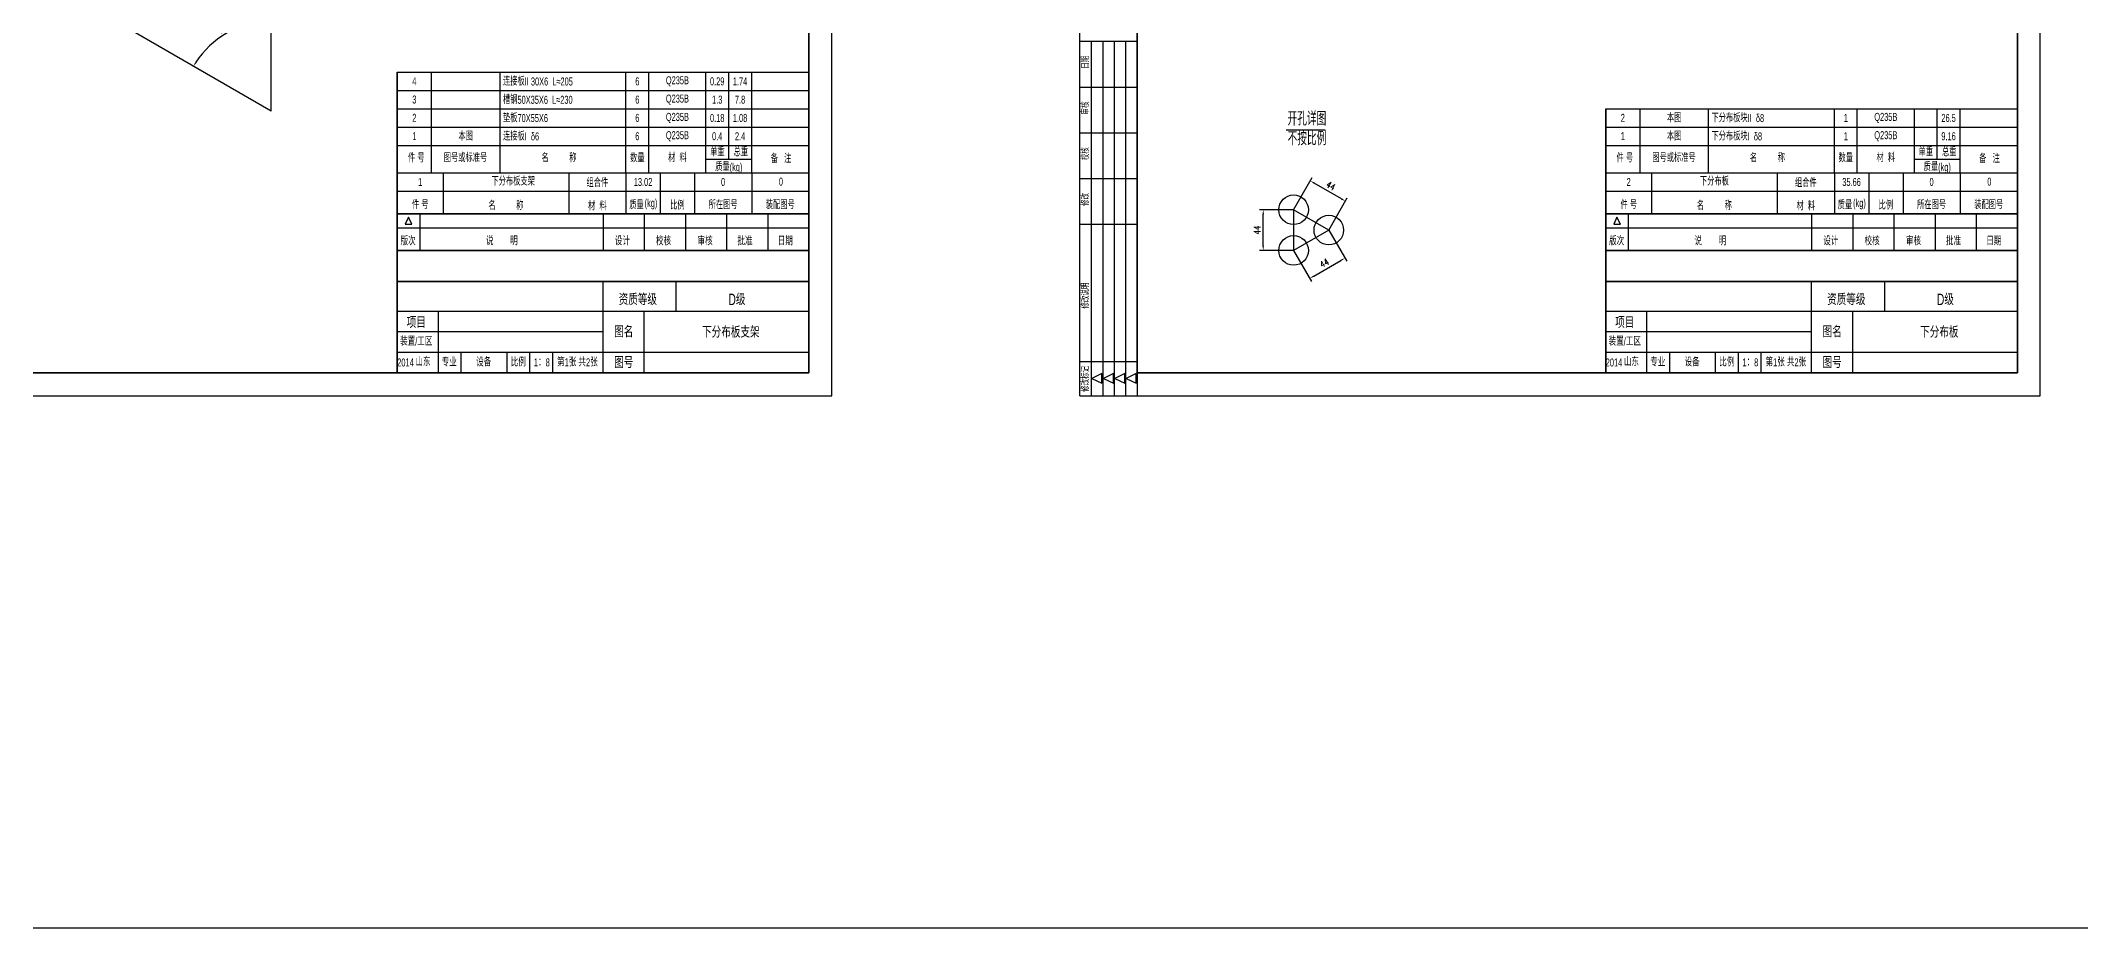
# Model space of a CAD drawing. Header units: millimetres. Extents: x 174648 to 205929, y -160248 to -145891.
# Drawn here: x 180088 to 184503, y -151223 to -149303 of the extents above; entities that cross this region are included whole.
import ezdxf
from ezdxf.enums import TextEntityAlignment as Align

# ---------------------------------------------------------------- set-up
doc = ezdxf.new("R2010")
doc.units = ezdxf.units.MM
doc.layers.add('1', color=1, linetype='Continuous')
doc.layers.add('图层1', color=4, linetype='Continuous', lineweight=35)
doc.styles.add('TH_GBDIM', font='romans.shx', dxfattribs={"width": 0.8, "bigfont": 'gbcbig.shx'})
doc.styles.add('样式 3.5', font='roms.shx', dxfattribs={"width": 0.7, "height": 3.5, "bigfont": 'hztxt.shx'})
doc.styles.add('样式 5', font='roms.shx', dxfattribs={"width": 0.67, "height": 5, "bigfont": 'hztxt.shx'})
doc.dimstyles.new('TH_GBDIM', dxfattribs={"dimtxt": 3.5, "dimasz": 2.5, "dimexe": 2, "dimexo": 0, "dimgap": 1.5, "dimtad": 1, "dimdec": 1, "dimzin": 0, "dimdsep": 46, "dimtxsty": 'TH_GBDIM', "dimcen": 2.5, "dimclrd": 130, "dimclre": 130, "dimclrt": 3, "dimadec": 0, "dimazin": 0, "dimtfac": 0.714286, "dimtdec": 1, "dimtmove": 0, "dimatfit": 3, "dimfxl": 0, "dimtzin": 0, "dimlwd": -1, "dimlwe": -1, "dimarcsym": 0})

# ---------------------------------------------------------------- blocks, each defined once
blk = doc.blocks.new('*D254')
at = {"color": 130, "transparency": 16777216}
blk.add_line((182800.6, -149668.4), (182840.7, -149598.9), dxfattribs=at)
at = {"color": 130, "linetype": 'Continuous', "transparency": 16777216}
for p, q in [((182904.3, -149644.8), (182845.4, -149610.8)), ((182876.8, -149712.4), (182916.9, -149642.9))]:
    blk.add_line(p, q, dxfattribs=at)
at = {"color": 130, "transparency": 16777216}
for points in [[(182846.2, -149609.4), (182844.5, -149612.3), (182836.7, -149605.8)], [(182905.1, -149643.4), (182903.4, -149646.3), (182912.9, -149649.8)]]:
    blk.add_solid(points, dxfattribs=at)
at = {"layer": 'Defpoints', "color": 0, "transparency": 16777216}
for p in [(182836.7, -149605.8), (182800.6, -149668.4), (182876.8, -149712.4)]:
    blk.add_point(p, dxfattribs=at)
at = {"color": 3, "transparency": 16777216, "insert": (182881.3, -149616.6), "char_height": 14, "attachment_point": 5, "rotation": 330, "style": 'TH_GBDIM', "bg_fill": 3, "box_fill_scale": 1.1, "bg_fill_color": 256, "bg_fill_true_color": 13158600, "bg_fill_transparency": 0}
blk.add_mtext('{44}{}{}', dxfattribs=at)
blk = doc.blocks.new('*D260')
at = {"color": 130, "transparency": 16777216}
blk.add_line((182800.6, -149668.4), (182726.8, -149668.4), dxfattribs=at)
at = {"color": 130, "linetype": 'Continuous', "transparency": 16777216}
for p, q in [((182734.8, -149746.4), (182734.8, -149678.4)), ((182800.6, -149756.4), (182726.8, -149756.4))]:
    blk.add_line(p, q, dxfattribs=at)
at = {"color": 130, "transparency": 16777216}
for points in [[(182733.1, -149678.4), (182736.5, -149678.4), (182734.8, -149668.4)], [(182733.1, -149746.4), (182736.5, -149746.4), (182734.8, -149756.4)]]:
    blk.add_solid(points, dxfattribs=at)
at = {"layer": 'Defpoints', "color": 0, "transparency": 16777216}
for p in [(182734.8, -149668.4), (182800.6, -149668.4), (182800.6, -149756.4)]:
    blk.add_point(p, dxfattribs=at)
at = {"color": 3, "transparency": 16777216, "insert": (182721.8, -149712.4), "char_height": 14, "attachment_point": 5, "rotation": 90, "style": 'TH_GBDIM', "bg_fill": 3, "box_fill_scale": 1.1, "bg_fill_color": 256, "bg_fill_true_color": 13158600, "bg_fill_transparency": 0}
blk.add_mtext('{44}{}{}', dxfattribs=at)
blk = doc.blocks.new('*D261')
at = {"color": 130, "transparency": 16777216}
blk.add_line((182876.8, -149712.4), (182915.8, -149779.9), dxfattribs=at)
at = {"color": 130, "linetype": 'Continuous', "transparency": 16777216}
for p, q in [((182800.6, -149756.4), (182839.5, -149823.9)), ((182844.2, -149812), (182903.1, -149778))]:
    blk.add_line(p, q, dxfattribs=at)
at = {"color": 130, "transparency": 16777216}
for points in [[(182902.3, -149776.6), (182903.9, -149779.5), (182911.8, -149773)], [(182843.4, -149810.6), (182845, -149813.5), (182835.5, -149817)]]:
    blk.add_solid(points, dxfattribs=at)
at = {"layer": 'Defpoints', "color": 0, "transparency": 16777216}
for p in [(182876.8, -149712.4), (182800.6, -149756.4), (182911.8, -149773)]:
    blk.add_point(p, dxfattribs=at)
at = {"color": 3, "transparency": 16777216, "insert": (182867.1, -149783.8), "char_height": 14, "attachment_point": 5, "rotation": 30, "style": 'TH_GBDIM', "bg_fill": 3, "box_fill_scale": 1.1, "bg_fill_color": 256, "bg_fill_true_color": 13158600, "bg_fill_transparency": 0}
blk.add_mtext('{44}{}{}', dxfattribs=at)
blk = doc.blocks.new('*D280')
at = {"color": 130, "linetype": 'Continuous', "transparency": 16777216}
blk.add_line((180363.5, -149174.5), (180325.1, -149126.5), dxfattribs=at)
at = {"layer": 'Defpoints', "color": 0, "transparency": 16777216}
blk.add_point((180587.1, -149454.7), dxfattribs=at)
at = {"color": 3, "transparency": 16777216, "insert": (180357.6, -149146.3), "char_height": 14, "attachment_point": 5, "rotation": 308.6007, "style": 'TH_GBDIM', "bg_fill": 3, "box_fill_scale": 1.1, "bg_fill_color": 256, "bg_fill_true_color": 13158600, "bg_fill_transparency": 0}
blk.add_mtext('R430', dxfattribs=at)
at = {"color": 130, "transparency": 16777216}
blk.add_solid([(180326.4, -149125.5), (180323.8, -149127.5), (180318.9, -149118.7)], dxfattribs=at)
at = {"layer": 'Defpoints', "color": 0, "transparency": 16777216}
blk.add_point((180318.9, -149118.7), dxfattribs=at)
blk = doc.blocks.new('*D281')
at = {"color": 130, "linetype": 'Continuous', "transparency": 16777216}
blk.add_arc((180587.1, -149454.7), 194, 92.9538, 147.0462, dxfattribs=at)
at = {"color": 130, "transparency": 16777216}
for points in [[(180577.1, -149259.3), (180577.2, -149262.7), (180587.1, -149260.7)], [(180425.8, -149350.1), (180422.9, -149348.3), (180419.1, -149357.7)]]:
    blk.add_solid(points, dxfattribs=at)
at = {"layer": 'Defpoints', "color": 0, "transparency": 16777216}
for p in [(180587.1, -149004.7), (180205, -149234.1), (180587.1, -149454.7), (180587.1, -149454.7)]:
    blk.add_point(p, dxfattribs=at)
at = {"color": 3, "transparency": 16777216, "insert": (180483.6, -149275.5), "char_height": 14, "attachment_point": 5, "rotation": 30, "style": 'TH_GBDIM', "bg_fill": 3, "box_fill_scale": 1.1, "bg_fill_color": 256, "bg_fill_true_color": 13158600, "bg_fill_transparency": 0}
blk.add_mtext('60°', dxfattribs=at)
at = {"layer": 'Defpoints', "color": 0, "transparency": 16777216}
blk.add_point((180520.8, -149272.4), dxfattribs=at)

msp = doc.modelspace()

# ---------------------------------------------------------------- linework, layer by layer
at = {"color": 7, "linetype": 'Continuous'}
for p, q in [((181800.7, -150071.1), (181800.7, -147130.8)), ((182337.9, -150071.1), (182337.9, -147130.8)), ((184416.9, -150071.1), (184416.9, -147130.8)), ((182337.9, -149303.8), (182461.6, -149303.8)), ((182362.6, -149303.8), (182362.6, -150071.1)), ((182387.4, -149303.8), (182387.4, -150071.1)), ((182412.1, -149303.8), (182412.1, -150071.1)), ((182436.9, -149303.8), (182436.9, -150071.1)), ((182337.9, -149402.8), (182461.6, -149402.8)), ((182337.9, -149501.8), (182461.6, -149501.8)), ((182337.9, -149600.8), (182461.6, -149600.8)), ((182337.9, -149699.8), (182461.6, -149699.8)), ((182337.9, -149996.8), (182461.6, -149996.8)), ((179721.7, -150071.1), (181800.7, -150071.1)), ((182337.9, -150071.1), (184416.9, -150071.1))]:
    msp.add_line(p, q, dxfattribs=at)
at = {"color": 1, "ltscale": 1.5}
for q in [(180587.1, -149004.7), (180205, -149234.1)]:
    msp.add_line((180587.1, -149454.7), q, dxfattribs=at)
for p, q in [((180860.2, -149370.6), (181751.2, -149370.6)), ((180934.4, -149588.4), (180934.4, -149370.6)), ((181082.9, -149588.4), (181082.9, -149370.6)), ((181355.2, -149588.4), (181355.2, -149370.6)), ((181404.7, -149588.4), (181404.7, -149370.6)), ((181528.4, -149588.4), (181528.4, -149370.6)), ((181577.9, -149558.7), (181577.9, -149370.6)), ((181627.4, -149588.4), (181627.4, -149370.6)), ((180860.2, -149410.2), (181751.2, -149410.2)), ((180860.2, -149449.8), (181751.2, -149449.8)), ((180860.2, -149489.4), (181751.2, -149489.4)), ((183476.4, -149449.8), (184367.4, -149449.8)), ((183476.4, -149489.4), (184367.4, -149489.4)), ((183550.6, -149588.4), (183550.6, -149449.8)), ((183699.1, -149588.4), (183699.1, -149449.8)), ((183971.4, -149588.4), (183971.4, -149449.8)), ((184020.9, -149588.4), (184020.9, -149449.8)), ((184144.6, -149588.4), (184144.6, -149449.8)), ((184194.1, -149558.7), (184194.1, -149449.8)), ((184243.6, -149588.4), (184243.6, -149449.8)), ((180860.2, -149529), (181751.2, -149529)), ((182784.8, -149495.6), (182869.1, -149495.6)), ((183476.4, -149529), (184367.4, -149529)), ((181528.4, -149558.7), (181627.4, -149558.7)), ((184144.6, -149558.7), (184243.6, -149558.7)), ((180860.2, -149588.4), (181751.2, -149588.4)), ((183476.4, -149588.4), (184367.4, -149588.4)), ((180860.2, -149677.5), (181751.2, -149677.5)), ((180860.2, -149690.4), (180860.2, -149715.2)), ((180860.2, -149707.2), (181751.2, -149707.2)), ((180884.2, -149684.3), (180877.4, -149699.4)), ((180877.4, -149699.4), (180891.9, -149699.4)), ((180891.9, -149699.4), (180884.2, -149684.3)), ((180909.7, -149756.7), (180909.7, -149677.5)), ((181305.7, -149677.5), (181305.7, -149756.7)), ((181394.8, -149677.5), (181394.8, -149756.7)), ((181483.9, -149677.5), (181483.9, -149756.7)), ((181573, -149677.5), (181573, -149756.7)), ((181662.1, -149677.5), (181662.1, -149756.7)), ((183476.4, -149677.5), (184367.4, -149677.5)), ((183476.4, -149690.4), (183476.4, -149715.2)), ((183476.4, -149707.2), (184367.4, -149707.2)), ((183500.4, -149684.3), (183493.6, -149699.4)), ((183493.6, -149699.4), (183508.1, -149699.4)), ((183508.1, -149699.4), (183500.4, -149684.3)), ((183525.9, -149756.7), (183525.9, -149677.5)), ((183921.9, -149677.5), (183921.9, -149756.7)), ((184011, -149677.5), (184011, -149756.7)), ((184100.1, -149677.5), (184100.1, -149756.7)), ((184189.2, -149677.5), (184189.2, -149756.7)), ((184278.3, -149677.5), (184278.3, -149756.7)), ((181305.7, -150021.6), (181305.7, -149823.6)), ((181464.1, -149887.9), (181464.1, -149823.6)), ((183921.9, -150021.6), (183921.9, -149823.6)), ((184080.3, -149887.9), (184080.3, -149823.6)), ((180860.2, -149887.9), (181751.2, -149887.9)), ((180949.3, -150021.6), (180949.3, -149887.9)), ((181394.8, -150021.6), (181394.8, -149887.9)), ((183476.4, -149887.9), (184367.4, -149887.9)), ((183565.5, -150021.6), (183565.5, -149887.9)), ((184011, -150021.6), (184011, -149887.9)), ((181305.7, -149932.5), (180860.2, -149932.5)), ((183921.9, -149932.5), (183476.4, -149932.5)), ((181751.2, -149977), (180860.2, -149977)), ((180998.8, -150021.6), (180998.8, -149977)), ((181097.8, -150021.6), (181097.8, -149977)), ((181147.3, -150021.6), (181147.3, -149977)), ((181196.8, -150021.6), (181196.8, -149977)), ((184367.4, -149977), (183476.4, -149977)), ((183615, -150021.6), (183615, -149977)), ((183714, -150021.6), (183714, -149977)), ((183763.5, -150021.6), (183763.5, -149977)), ((183813, -150021.6), (183813, -149977)), ((182385.7, -150022.5), (182364, -150033.6)), ((182385.7, -150043.4), (182385.7, -150022.5)), ((182410.5, -150022.5), (182388.8, -150033.6)), ((182410.5, -150043.4), (182410.5, -150022.5)), ((182435.2, -150022.5), (182413.5, -150033.6)), ((182435.2, -150043.4), (182435.2, -150022.5)), ((182460, -150022.5), (182438.3, -150033.6)), ((182460, -150043.4), (182460, -150022.5)), ((182461.6, -150021.6), (182461.6, -150071.1)), ((182364, -150033.6), (182385.7, -150043.4)), ((182388.8, -150033.6), (182410.5, -150043.4)), ((182413.5, -150033.6), (182435.2, -150043.4)), ((182438.3, -150033.6), (182460, -150043.4))]:
    msp.add_line(p, q)
at = {"color": 4}
for p, q in [((180860.2, -149532), (180860.2, -149556.8)), ((180860.2, -149532), (180860.2, -149556.8)), ((180860.2, -149532), (180860.2, -149556.8)), ((183476.4, -149532), (183476.4, -149556.8)), ((183476.4, -149532), (183476.4, -149556.8)), ((183476.4, -149532), (183476.4, -149556.8)), ((180860.2, -149571.6), (180860.2, -149596.4)), ((183476.4, -149571.6), (183476.4, -149596.4))]:
    msp.add_line(p, q, dxfattribs=at)
for points in [[(180959.2, -149588.4), (180959.2, -149677.5)], [(181231.4, -149588.4), (181231.4, -149677.5)], [(181355.2, -149588.4), (181355.2, -149677.5)], [(181429.4, -149588.4), (181429.4, -149677.5)], [(181503.7, -149588.4), (181503.7, -149677.5)], [(181627.4, -149588.4), (181627.4, -149677.5)], [(183575.4, -149588.4), (183575.4, -149677.5)], [(183847.6, -149588.4), (183847.6, -149677.5)], [(183971.4, -149588.4), (183971.4, -149677.5)], [(184045.6, -149588.4), (184045.6, -149677.5)], [(184119.9, -149588.4), (184119.9, -149677.5)], [(184243.6, -149588.4), (184243.6, -149677.5)], [(180860.2, -149628), (181751.2, -149628)], [(183476.4, -149628), (184367.4, -149628)]]:
    msp.add_lwpolyline(points)
at = {"layer": '1'}
for p, q in [((182876.8, -149712.4), (182800.6, -149668.4)), ((182800.6, -149668.4), (182800.6, -149756.4)), ((182876.8, -149712.4), (182800.6, -149756.4))]:
    msp.add_line(p, q, dxfattribs=at)
for centre in [(182800.6, -149668.4), (182876.8, -149712.4), (182800.6, -149756.4)]:
    msp.add_circle(centre, 32, dxfattribs=at)
at = {"layer": '图层1'}
for p, q in [((181751.2, -150021.6), (181751.2, -147180.3)), ((181751.2, -150021.6), (181751.2, -147180.3)), ((182461.6, -147180.3), (182461.6, -150021.6)), ((184367.4, -150021.6), (184367.4, -147180.3)), ((184367.4, -150021.6), (184367.4, -147180.3)), ((180860.2, -149715.2), (180860.2, -149370.6)), ((180860.2, -149756.7), (180860.2, -149380.5)), ((180860.2, -149756.7), (180860.2, -149380.5)), ((183476.4, -149756.7), (183476.4, -149449.8)), ((183476.4, -149756.7), (183476.4, -149449.8)), ((183476.4, -149715.2), (183476.4, -149449.8)), ((180860.2, -149677.5), (181751.2, -149677.5)), ((183476.4, -149677.5), (184367.4, -149677.5)), ((181751.2, -149756.7), (180860.2, -149756.7)), ((180860.2, -149756.7), (180860.2, -149823.6)), ((180860.2, -149756.7), (180860.2, -149823.6)), ((184367.4, -149756.7), (183476.4, -149756.7)), ((183476.4, -149756.7), (183476.4, -149823.6)), ((183476.4, -149756.7), (183476.4, -149823.6)), ((180860.2, -149823.6), (181751.2, -149823.6)), ((180860.2, -149823.6), (181751.2, -149823.6)), ((181751.2, -149823.6), (180860.2, -149823.6)), ((180860.2, -150021.6), (180860.2, -149823.6)), ((183476.4, -149823.6), (184367.4, -149823.6)), ((183476.4, -149823.6), (184367.4, -149823.6)), ((184367.4, -149823.6), (183476.4, -149823.6)), ((183476.4, -150021.6), (183476.4, -149823.6)), ((179845.4, -150021.6), (181751.2, -150021.6)), ((182461.6, -150021.6), (184367.4, -150021.6))]:
    msp.add_line(p, q, dxfattribs=at)

# ---------------------------------------------------------------- texts
at = {"style": '样式 3.5', "width": 0.67}
for s, height, p in [('4', 17.3, (180892.7, -149398.8)), ('连接板II 30X6  L≈205', 17.325, (181089.1, -149399.4)), ('3', 17.3, (180892.7, -149438.4)), ('槽钢50X35X6  L≈230', 17.325, (181089.1, -149439)), ('2', 17.3, (180892.7, -149478)), ('垫板70X55X6', 17.33, (181089.1, -149478.6)), ('2', 17.3, (183508.9, -149478)), ('本图', 17.33, (183608.8, -149478.6)), ('下分布板块II  δ8', 17.325, (183705.2, -149478.6)), ('1', 17.3, (180892.7, -149517.6)), ('本图', 17.33, (180992.6, -149518.2)), ('连接板I  δ6', 17.33, (181089.1, -149518.2)), ('1', 17.3, (183508.9, -149517.6)), ('本图', 17.33, (183608.8, -149518.2)), ('下分布板块I  δ8', 17.33, (183705.2, -149518.2)), ('下分布板支架', 17.33, (181064.1, -149615.7)), ('下分布板', 17.33, (183680.3, -149615.7)), ('(kg)', 17.32, (181395.6, -149662.3)), ('(kg)', 17.32, (184011.8, -149662.3))]:
    msp.add_text(s, height=height, dxfattribs=at).set_placement(p)
for s, height, p in [('6', 17.3, (181379.9, -149390.4)), ('Q235B', 17.33, (181466.6, -149390.4)), ('6', 17.3, (181379.9, -149430)), ('Q235B', 17.33, (181466.6, -149430)), ('6', 17.3, (181379.9, -149469.6)), ('Q235B', 17.33, (181466.6, -149469.6)), ('1', 17.3, (183996.1, -149469.6)), ('Q235B', 17.33, (184082.7, -149469.6)), ('6', 17.3, (181379.9, -149509.2)), ('Q235B', 17.33, (181466.6, -149509.2)), ('单重', 17.32, (181553.1, -149541.7)), ('总重', 17.32, (181603.8, -149541.5)), ('1', 17.3, (183996.1, -149509.2)), ('Q235B', 17.33, (184082.7, -149509.2)), ('单重', 17.32, (184169.2, -149541.7)), ('总重', 17.32, (184220, -149541.5)), ('件 号', 17.32, (180901.4, -149554.6)), ('图号或标准号', 17.32, (181007.9, -149554.1)), ('名          称', 17.325, (181210.2, -149554.2)), ('数量', 17.32, (181379.9, -149554.6)), ('材  料', 17.32, (181466.6, -149554.1)), ('质量(kg)', 17.32, (181577.9, -149576.1)), ('备   注', 17.32, (181690.9, -149555.8)), ('件 号', 17.32, (183517.6, -149554.6)), ('图号或标准号', 17.32, (183624.1, -149554.1)), ('名          称', 17.325, (183826.4, -149554.2)), ('数量', 17.32, (183996.1, -149554.6)), ('材  料', 17.32, (184082.7, -149554.1)), ('质量(kg)', 17.32, (184194.1, -149576.1)), ('备   注', 17.32, (184307.1, -149555.8)), ('1', 17.3, (180909.7, -149608.2)), ('组合件', 17.32, (181293.3, -149608.2)), ('13.02', 17.33, (181392.3, -149608.2)), ('0', 17.3, (181565.6, -149608.2)), ('0', 17.3, (181690.7, -149607.5)), ('2', 17.3, (183525.9, -149608.2)), ('组合件', 17.32, (183909.5, -149608.2)), ('35.66', 17.33, (184008.5, -149608.2)), ('0', 17.3, (184181.7, -149608.2)), ('0', 17.3, (184306.9, -149607.5)), ('件 号', 17.32, (180910, -149655.7)), ('名          称', 17.325, (181095.3, -149657.6)), ('材  料', 17.32, (181293.3, -149658.4)), ('质量', 17.32, (181378.1, -149656.4)), ('比例', 17.32, (181466.6, -149656.8)), ('所在图号', 17.32, (181565.6, -149655.9)), ('装配图号', 17.32, (181689.3, -149655.9)), ('件 号', 17.32, (183526.2, -149655.7)), ('名          称', 17.325, (183711.5, -149657.6)), ('材  料', 17.32, (183909.5, -149658.4)), ('质量', 17.32, (183994.3, -149656.4)), ('比例', 17.32, (184082.7, -149656.8)), ('所在图号', 17.32, (184181.7, -149655.9)), ('装配图号', 17.32, (184305.5, -149655.9))]:
    msp.add_text(s, height=height, dxfattribs=at).set_placement(p, align=Align.MIDDLE)
at = {"color": 1, "style": '样式 3.5', "width": 0.67}
for s, p in [('0.29', (181552.8, -149390.4)), ('1.74', (181602.3, -149390.4)), ('1.3', (181552.8, -149430)), ('7.8', (181602.3, -149430)), ('0.18', (181552.8, -149469.6)), ('1.08', (181602.3, -149469.6)), ('26.5', (184218.5, -149469.6)), ('0.4', (181552.8, -149509.2)), ('2.4', (181602.3, -149509.2)), ('9.16', (184218.5, -149509.2))]:
    msp.add_text(s, height=17.33, dxfattribs=at).set_placement(p, align=Align.MIDDLE)
at = {"char_height": 14.85, "attachment_point": 5, "rotation": 90, "style": '样式 3.5'}
for s, insert in [('日期', (182350.5, -149349.1)), ('审核', (182350.5, -149448.1)), ('校核', (182350.5, -149547.1)), ('修改', (182350.5, -149646.1)), ('修改说明', (182350.5, -149854.2)), ('修改标记', (182350.5, -150034.5))]:
    msp.add_mtext(s, dxfattribs=dict(at, insert=insert))
at = {"char_height": 30, "width": 314.203, "attachment_point": 1, "style": '样式 3.5'}
for s, insert in [('开孔详图', (182787.4, -149456)), ('不按比例', (182787.4, -149498.9))]:
    msp.add_mtext(s, dxfattribs=dict(at, insert=insert))
at = {"attachment_point": 5}
for s, insert, char_height, style in [('版次', (180883.7, -149736.6), 17.32, '样式 3.5'), ('说        明', (181086.6, -149736.6), 17.32, '样式 3.5'), ('设计', (181347.4, -149736.6), 17.32, '样式 3.5'), ('校核', (181436.7, -149736.6), 17.32, '样式 3.5'), ('审核', (181526.5, -149736.6), 17.32, '样式 3.5'), ('批准', (181612.9, -149736.6), 17.32, '样式 3.5'), ('日期', (181700.2, -149736.6), 17.32, '样式 3.5'), ('版次', (183499.9, -149736.6), 17.32, '样式 3.5'), ('说        明', (183702.8, -149736.6), 17.32, '样式 3.5'), ('设计', (183963.6, -149736.6), 17.32, '样式 3.5'), ('校核', (184052.9, -149736.6), 17.32, '样式 3.5'), ('审核', (184142.6, -149736.6), 17.32, '样式 3.5'), ('批准', (184229.1, -149736.6), 17.32, '样式 3.5'), ('日期', (184316.4, -149736.6), 17.32, '样式 3.5'), ('资质等级', (181380.9, -149862.4), 24.75, '样式 5'), ('D级', (181595.5, -149862.4), 24.75, '样式 5'), ('资质等级', (183997.1, -149862.4), 24.75, '样式 5'), ('D级', (184211.7, -149862.4), 24.75, '样式 5'), ('项目', (180901.3, -149912.1), 24.75, '样式 5'), ('图名', (181350.4, -149932.3), 24.75, '样式 5'), ('下分布板支架', (181582.3, -149933), 24.75, '样式 5'), ('项目', (183517.5, -149912.1), 24.75, '样式 5'), ('图名', (183966.6, -149932.3), 24.75, '样式 5'), ('下分布板', (184198.5, -149933), 24.75, '样式 5'), ('装置/工区', (180901.3, -149953.7), 17.32, '样式 3.5'), ('装置/工区', (183517.5, -149953.7), 17.32, '样式 3.5'), ('2014', (180878, -149999.1), 17.32, '样式 3.5'), ('山东', (180915.7, -149998), 17.32, '样式 3.5'), ('专业', (180972.8, -149998.8), 17.32, '样式 3.5'), ('设备', (181047.3, -149998.8), 17.32, '样式 3.5'), ('比例', (181122.2, -149998.8), 17.32, '样式 3.5'), ('1：8', (181173.2, -149998.8), 17.32, '样式 3.5'), ('第1张 共2张', (181250.1, -149998.8), 17.32, '样式 3.5'), ('图号', (181350.4, -149998.8), 24.75, '样式 5'), ('2014', (183494.2, -149999.1), 17.32, '样式 3.5'), ('山东', (183531.9, -149998), 17.32, '样式 3.5'), ('专业', (183589, -149998.8), 17.32, '样式 3.5'), ('设备', (183663.4, -149998.8), 17.32, '样式 3.5'), ('比例', (183738.4, -149998.8), 17.32, '样式 3.5'), ('1：8', (183789.4, -149998.8), 17.32, '样式 3.5'), ('第1张 共2张', (183866.2, -149998.8), 17.32, '样式 3.5'), ('图号', (183966.6, -149998.8), 24.75, '样式 5')]:
    msp.add_mtext(s, dxfattribs=dict(at, insert=insert, char_height=char_height, style=style))

# ---------------------------------------------------------------- next in the draw order: dimensions: what is measured, and where the dimension line sits
dim = msp.add_radius_dim(center=(180587.1, -149454.7), mpoint=(180318.9, -149118.7), dimstyle='TH_GBDIM', override={"dimscale": 4, "dimdec": 0, "dimtfill": 1})
dim.commit()
dim.dimension.update_dxf_attribs({"geometry": '*D280', "text_midpoint": (180347.4, -149154.4), "dimtype": 164})
dim = msp.add_aligned_dim(p1=(182876.8, -149712.4), p2=(182800.6, -149668.4), distance=-72.3, text='{44}{}{}', dimstyle='TH_GBDIM', override={"dimscale": 4, "dimgap": 1.5, "dimtad": 1, "dimjust": 0, "dimdec": 0, "dimlfac": 1, "dimse1": 0, "dimse2": 0, "dimsd1": 0, "dimsd2": 0, "dimtfill": 1})
dim.commit()
dim.dimension.update_dxf_attribs({"geometry": '*D254', "text_midpoint": (182881.3, -149616.6)})

# ---------------------------------------------------------------- next in the draw order: dimensions: what is measured, and where the dimension line sits
dim = msp.add_angular_dim_2l(base=(180520.8, -149272.4), line1=((180587.1, -149454.7), (180587.1, -149004.7)), line2=((180587.1, -149454.7), (180205, -149234.1)), dimstyle='TH_GBDIM', override={"dimscale": 4, "dimdec": 0, "dimtfill": 1})
dim.commit()
dim.dimension.update_dxf_attribs({"geometry": '*D281', "text_midpoint": (180483.6, -149275.5)})
dim = msp.add_aligned_dim(p1=(182800.6, -149756.4), p2=(182800.6, -149668.4), distance=65.8, text='{44}{}{}', dimstyle='TH_GBDIM', override={"dimscale": 4, "dimgap": 1.5, "dimtad": 1, "dimjust": 0, "dimdec": 0, "dimlfac": 1, "dimse1": 0, "dimse2": 0, "dimsd1": 0, "dimsd2": 0, "dimtfill": 1})
dim.commit()
dim.dimension.update_dxf_attribs({"geometry": '*D260', "text_midpoint": (182721.8, -149712.4)})

# ---------------------------------------------------------------- next in the draw order: dimensions: what is measured, and where the dimension line sits
dim = msp.add_aligned_dim(p1=(182800.6, -149756.4), p2=(182876.8, -149712.4), distance=-70, text='{44}{}{}', dimstyle='TH_GBDIM', override={"dimscale": 4, "dimgap": 1.5, "dimtad": 1, "dimjust": 0, "dimdec": 0, "dimlfac": 1, "dimse1": 0, "dimse2": 0, "dimsd1": 0, "dimsd2": 0, "dimtfill": 1})
dim.commit()
dim.dimension.update_dxf_attribs({"geometry": '*D261', "text_midpoint": (182867.1, -149783.8)})

# ---------------------------------------------------------------- next in the draw order: linework, layer by layer
msp.add_lwpolyline([(174647.7, -145891.1), (188751.7, -145891.1), (188751.7, -151223.5), (174647.7, -151223.5)], close=True)

doc.saveas('drawing.dxf')
